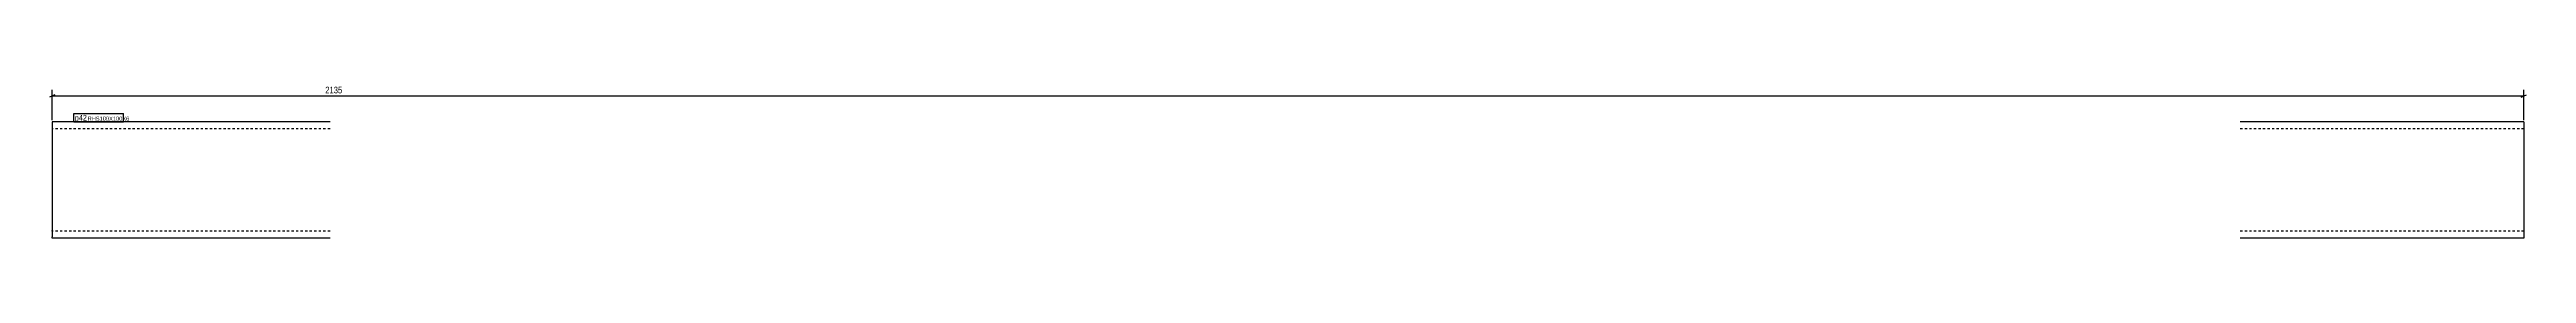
# Model space of a CAD drawing. Header units: millimetres. Extents: x 4 to 2144, y 4 to 136.
import ezdxf

# ---------------------------------------------------------------- set-up
doc = ezdxf.new("R2010")
doc.units = ezdxf.units.MM
doc.linetypes.add('DXK_LINE_DOT2', pattern=[3.9198, 1.9599, -1.9599])
for name, color, linetype in [('MÅLSÆTNING', 7, 'Continuous'), ('STÅL', 7, 'Continuous'), ('TEKST', 7, 'Continuous')]:
    doc.layers.add(name, color=color, linetype=linetype)
doc.styles.add('Arial Narrow', font='ARIALN.TTF', dxfattribs={"height": 0.2})

msp = doc.modelspace()

# ---------------------------------------------------------------- linework, layer by layer
at = {"layer": 'MÅLSÆTNING', "color": 7, "linetype": 'Continuous'}
for p, q in [((6.8, 106), (6.8, 132.1)), ((2141.8, 106), (2141.8, 132.1)), ((9, 127.7), (4.5, 125.9)), ((6.8, 126.8), (2141.8, 126.8)), ((2139.5, 125.9), (2144, 127.7))]:
    msp.add_line(p, q, dxfattribs=at)
at = {"layer": 'STÅL', "color": 2, "linetype": 'Continuous'}
for p, q in [((246.8, 104.5), (6.8, 104.5)), ((6.8, 104.5), (6.8, 5.4)), ((2141.8, 104.5), (1896.8, 104.5)), ((2141.8, 104.5), (2141.8, 4.5)), ((6.8, 4.5), (6.8, 5.4)), ((246.8, 4.5), (6.8, 4.5)), ((2141.8, 4.5), (1896.8, 4.5))]:
    msp.add_line(p, q, dxfattribs=at)
at = {"layer": 'STÅL', "color": 7, "linetype": 'DXK_LINE_DOT2'}
for p, q in [((246.8, 98.5), (6.8, 98.5)), ((2141.8, 98.5), (1896.8, 98.5)), ((6.8, 10.5), (6.8, 11)), ((246.8, 10.5), (6.8, 10.5)), ((2141.8, 10.5), (1896.8, 10.5)), ((2141.8, 10.5), (2141.8, 11))]:
    msp.add_line(p, q, dxfattribs=at)

# ---------------------------------------------------------------- next in the draw order: wipeouts: each hides what was drawn before it
at = {"color": 0}
for points, layer in [([(1907, 127.9), (1907, 136.3), (241.5, 136.3), (241.5, 127.9)], 'MÅLSÆTNING'), ([(35.8, 105.5), (35.8, 110.8), (26.3, 110.8), (26.3, 105.5)], 'TEKST')]:
    msp.add_wipeout(points, dxfattribs=at).dxf.layer = layer

# ---------------------------------------------------------------- next in the draw order: texts
at = {"layer": 'MÅLSÆTNING', "color": 3, "style": 'Arial Narrow'}
msp.add_text('2135', height=5.73, dxfattribs=at).set_placement((242.7, 129.1))

# ---------------------------------------------------------------- next in the draw order: wipeouts: each hides what was drawn before it
at = {"color": 0}
msp.add_wipeout([(35.8, 105.5), (35.8, 110.8), (26.3, 110.8), (26.3, 105.5)], dxfattribs=at).dxf.layer = 'TEKST'

# ---------------------------------------------------------------- next in the draw order: linework, layer by layer
at = {"layer": 'TEKST', "color": 7, "linetype": 'Continuous'}
msp.add_line((25.4, 104.6), (25.4, 111.7), dxfattribs=at)

# ---------------------------------------------------------------- next in the draw order: wipeouts: each hides what was drawn before it
at = {"color": 0}
msp.add_wipeout([(67.6, 105.5), (67.6, 109.3), (37.4, 109.3), (37.4, 105.5)], dxfattribs=at).dxf.layer = 'TEKST'

# ---------------------------------------------------------------- next in the draw order: wipeouts: each hides what was drawn before it
msp.add_wipeout([(67.6, 105.5), (67.6, 109.3), (37.4, 109.3), (37.4, 105.5)], dxfattribs=at).dxf.layer = 'TEKST'

# ---------------------------------------------------------------- next in the draw order: linework, layer by layer
at = {"layer": 'TEKST', "color": 7, "linetype": 'Continuous'}
for p, q in [((25.4, 111.7), (68.5, 111.7)), ((68.5, 104.6), (68.5, 111.7)), ((25.4, 104.6), (68.5, 104.6))]:
    msp.add_line(p, q, dxfattribs=at)

# ---------------------------------------------------------------- next in the draw order: texts
at = {"layer": 'TEKST', "color": 3, "style": 'Arial Narrow'}
for s, height, p in [('p42', 5.01, (26.3, 105.5)), ('RHS100X100X6', 3.579, (37.4, 105.5))]:
    msp.add_text(s, height=height, dxfattribs=at).set_placement(p)

doc.saveas('drawing.dxf')
